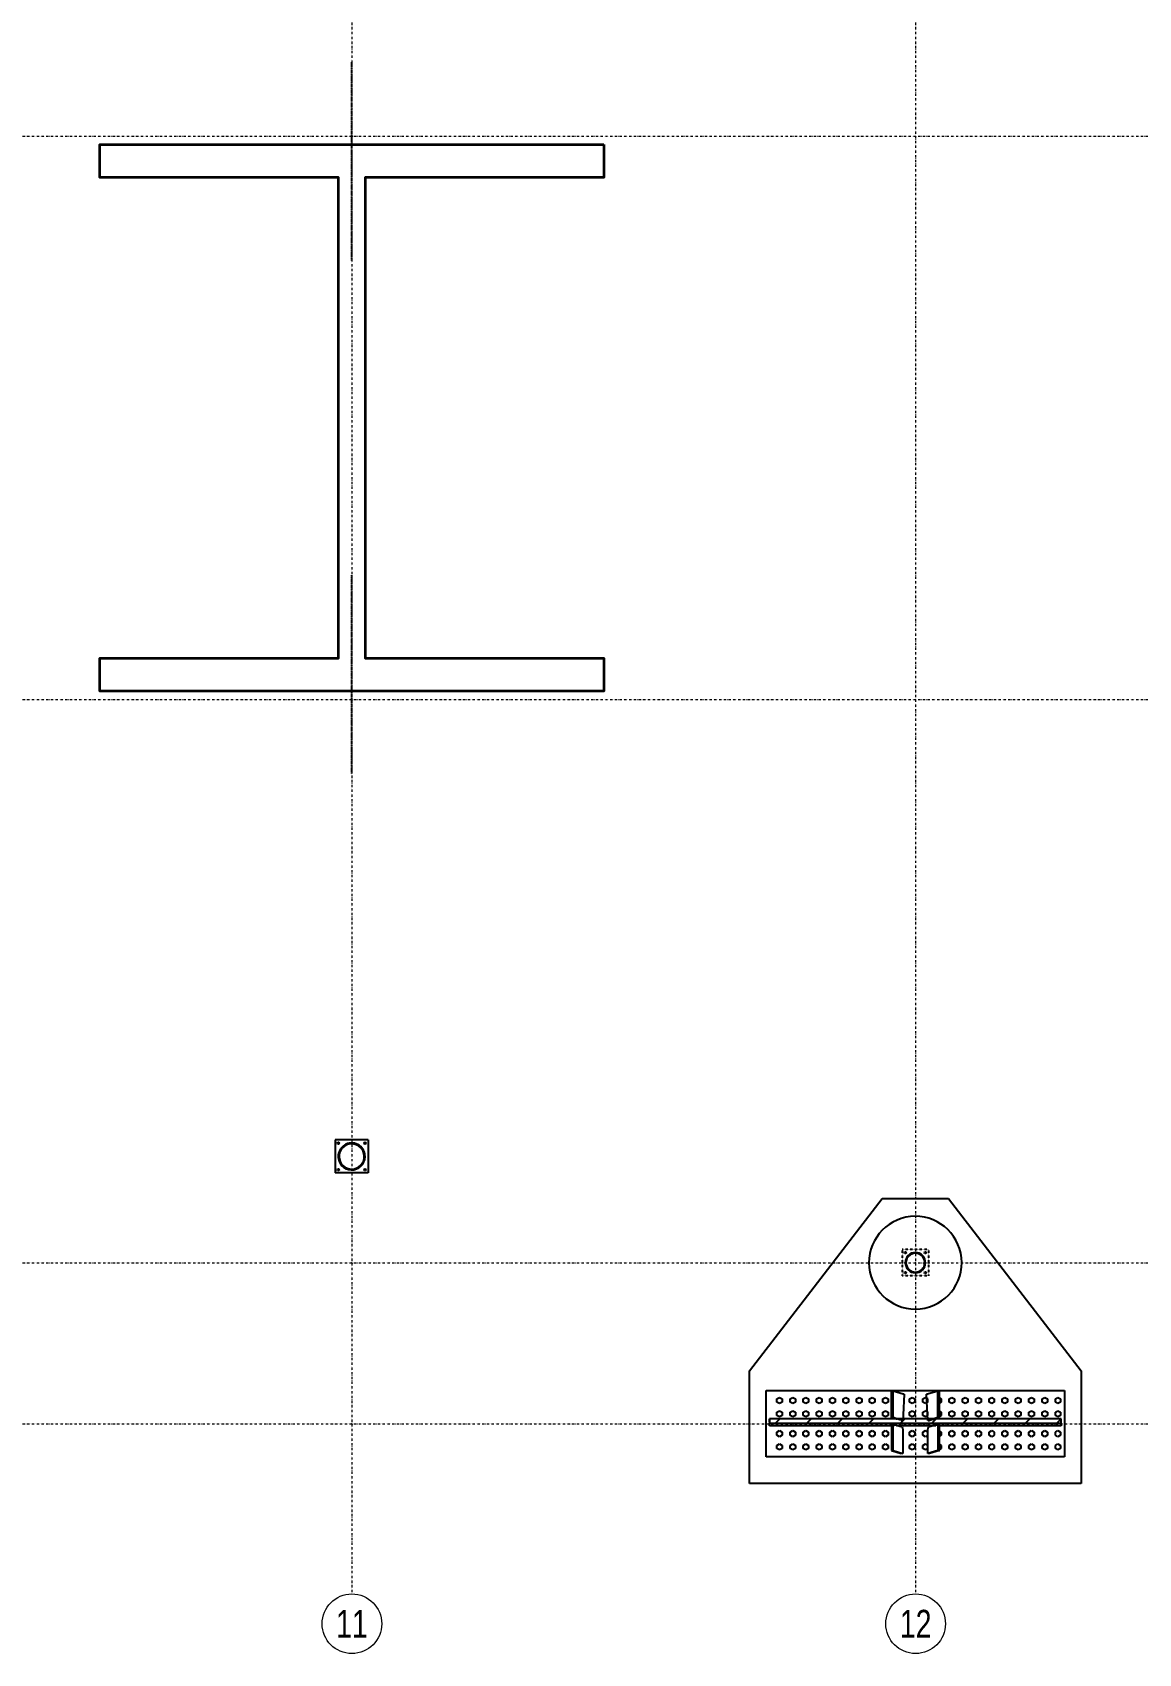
# Model space of a CAD drawing. Header units: millimetres. Extents: x 1541 to 289025, y -12015 to 47026.
# Drawn here: x 134283 to 135492, y -11969 to -10196 of the extents above; entities that cross this region are included whole.
import ezdxf
from ezdxf.enums import TextEntityAlignment as Align

# ---------------------------------------------------------------- set-up
doc = ezdxf.new("R2010")
doc.units = ezdxf.units.MM
doc.header["$LTSCALE"] = 0.1
for name, pattern in [('DASHDOTX2', [50.8, 25.4, -12.7, 0, -12.7]), ('DXK_LINE_DOT2', [3.9198, 1.9599, -1.9599]), ('DXK_LINE_DOT3', [5.9187, 2.979, -0.9799, 0.9799, -0.9799]), ('Grid Line', [3.33375, 1.905, -0.47625, 0.47625, -0.47625])]:
    doc.linetypes.add(name, pattern=pattern)
doc.layers.get('0').update_dxf_attribs({"color": 255})
for name, color, linetype, lineweight in [('E_EJES', 8, 'Continuous', 9), ('E_EJES-1', 8, 'Grid Line', 9), ('E_MUROS-1', 2, 'Continuous', 35)]:
    doc.layers.add(name, color=color, linetype=linetype, lineweight=lineweight)
doc.styles.add('Swis721 LtCn BT_1', font='swisscl.ttf', dxfattribs={"height": 0.42})

msp = doc.modelspace()

# ---------------------------------------------------------------- hatches: boundary and pattern name
at = {"linetype": 'Continuous'}
h = msp.add_hatch(color=96, dxfattribs=at)
h.paths.add_polyline_path([(134647.1, -11425.1), (134646.8, -11422.6), (134646.2, -11420.1), (134645.1, -11417.8), (134643.6, -11415.7), (134641.8, -11413.8), (134639.7, -11412.4), (134637.4, -11411.3), (134634.9, -11410.6), (134632.3, -11410.4), (134629.8, -11410.6), (134627.3, -11411.3), (134625, -11412.4), (134622.9, -11413.8), (134621.1, -11415.7), (134619.6, -11417.8), (134618.5, -11420.1), (134617.9, -11422.6), (134617.6, -11425.1), (134617.9, -11427.7), (134618.5, -11430.2), (134619.6, -11432.5), (134621.1, -11434.6), (134622.9, -11436.4), (134625, -11437.9), (134627.3, -11438.9), (134629.8, -11439.6), (134632.3, -11439.8), (134634.9, -11439.6), (134637.4, -11438.9), (134639.7, -11437.9), (134641.8, -11436.4), (134643.6, -11434.6), (134645.1, -11432.5), (134646.2, -11430.2), (134646.8, -11427.7)])
h.paths.add_polyline_path([(134645.4, -11429.9), (134644.3, -11432), (134643, -11434), (134641.2, -11435.7), (134639.3, -11437.1), (134637.1, -11438.1), (134634.8, -11438.8), (134632.3, -11439), (134629.9, -11438.8), (134627.6, -11438.1), (134625.4, -11437.1), (134623.4, -11435.7), (134621.7, -11434), (134620.4, -11432), (134619.3, -11429.9), (134618.7, -11427.5), (134618.5, -11425.1), (134618.7, -11422.7), (134619.3, -11420.4), (134620.4, -11418.2), (134621.7, -11416.2), (134623.4, -11414.5), (134625.4, -11413.1), (134627.6, -11412.1), (134629.9, -11411.5), (134632.3, -11411.3), (134634.8, -11411.5), (134637.1, -11412.1), (134639.3, -11413.1), (134641.2, -11414.5), (134643, -11416.2), (134644.3, -11418.2), (134645.4, -11420.4), (134646, -11422.7), (134646.2, -11425.1), (134646, -11427.5)])
h = msp.add_hatch(dxfattribs=at)
h.set_pattern_fill('', scale=7.611392, style=0, pattern_type=0)
h.set_pattern_definition([(45, (135259.352, -11539.187), (-17.088, 17.088), [])])
h.paths.add_polyline_path([(135259.6, -11541.3), (135259.4, -11539.2), (135258.7, -11537.1), (135257.7, -11535.2), (135256.3, -11533.5), (135254.7, -11532.2), (135252.7, -11531.1), (135250.7, -11530.5), (135248.5, -11530.3), (135246.4, -11530.5), (135244.3, -11531.1), (135242.4, -11532.2), (135240.7, -11533.5), (135239.3, -11535.2), (135238.3, -11537.1), (135237.7, -11539.2), (135237.5, -11541.3), (135237.7, -11543.5), (135238.3, -11545.6), (135239.3, -11547.5), (135240.7, -11549.2), (135242.4, -11550.5), (135244.3, -11551.6), (135246.4, -11552.2), (135248.5, -11552.4), (135250.7, -11552.2), (135252.7, -11551.6), (135254.7, -11550.5), (135256.3, -11549.2), (135257.7, -11547.5), (135258.7, -11545.6), (135259.4, -11543.5)])
h.paths.add_polyline_path([(135258.1, -11545.3), (135257.1, -11547.1), (135255.8, -11548.6), (135254.2, -11549.9), (135252.5, -11550.9), (135250.5, -11551.5), (135248.5, -11551.7), (135246.5, -11551.5), (135244.6, -11550.9), (135242.8, -11549.9), (135241.2, -11548.6), (135239.9, -11547.1), (135239, -11545.3), (135238.4, -11543.4), (135238.2, -11541.3), (135238.4, -11539.3), (135239, -11537.4), (135239.9, -11535.6), (135241.2, -11534), (135242.8, -11532.8), (135244.6, -11531.8), (135246.5, -11531.2), (135248.5, -11531), (135250.5, -11531.2), (135252.5, -11531.8), (135254.2, -11532.8), (135255.8, -11534), (135257.1, -11535.6), (135258.1, -11537.4), (135258.6, -11539.3), (135258.8, -11541.3), (135258.6, -11543.4)])
h = msp.add_hatch(dxfattribs=at)
h.set_pattern_fill('', scale=7.611392, style=0, pattern_type=0)
h.set_pattern_definition([(45, (135407.817, -11712.02), (-17.088, 17.088), [])])
h.paths.add_polyline_path([(135408, -11715.9), (135407.8, -11712), (135089.2, -11712), (135089, -11715.9), (135089, -11716.7), (135408, -11716.7)])

# ---------------------------------------------------------------- linework, layer by layer
at = {"color": 7, "linetype": 'DXK_LINE_DOT3'}
for p, q in [((134632.4, -10444.9), (134632.4, -10227.5)), ((134632.4, -11006.7), (134632.4, -10789.3))]:
    msp.add_line(p, q, dxfattribs=at)
at = {"color": 2, "linetype": 'Continuous'}
for p, q in [((134650.5, -11407), (134614.2, -11407)), ((134614.2, -11407), (134614.2, -11443.2)), ((134650.5, -11407), (134650.5, -11443.2)), ((134650.5, -11443.2), (134614.2, -11443.2)), ((135067.3, -11659.5), (135212.3, -11471.2)), ((135212.3, -11471.2), (135284.8, -11471.2)), ((135284.8, -11471.2), (135429.7, -11659.5)), ((135067.3, -11782.7), (135067.3, -11659.5)), ((135429.7, -11659.5), (135429.7, -11782.7)), ((135085.4, -11753.7), (135085.4, -11681.2)), ((135085.4, -11681.2), (135411.6, -11681.2)), ((135222.3, -11710.8), (135222.3, -11681.6)), ((135222.3, -11681.6), (135224.2, -11681.7)), ((135235.2, -11685), (135224.2, -11681.7)), ((135224.2, -11710.8), (135224.2, -11681.7)), ((135236.2, -11685.3), (135235.2, -11685)), ((135236.2, -11685.3), (135235.2, -11707.8)), ((135261.9, -11685), (135260.8, -11685.3)), ((135261.9, -11707.8), (135260.8, -11685.3)), ((135272.9, -11681.7), (135261.9, -11685)), ((135272.9, -11681.7), (135274.8, -11681.6)), ((135272.9, -11710.8), (135272.9, -11681.7)), ((135274.8, -11710.8), (135274.8, -11681.6)), ((135411.6, -11681.2), (135411.6, -11753.7)), ((135089, -11715.9), (135089, -11712)), ((135089, -11712), (135089.2, -11712)), ((135089.2, -11712), (135089, -11715.9)), ((135089, -11715.9), (135089, -11716.7)), ((135089, -11719.8), (135089, -11716.7)), ((135089, -11716.7), (135408, -11716.7)), ((135222.3, -11719.8), (135089, -11719.8)), ((135407.8, -11712), (135089.2, -11712)), ((135226.5, -11712), (135222.3, -11710.8)), ((135222.3, -11710.8), (135224.2, -11710.8)), ((135224.2, -11717.9), (135222.3, -11717.8)), ((135222.3, -11717.8), (135222.3, -11746.8)), ((135228.2, -11712), (135224.2, -11710.8)), ((135224.2, -11717.9), (135234.1, -11720.8)), ((135224.2, -11746.9), (135224.2, -11717.9)), ((135266.2, -11719.8), (135230.8, -11719.8)), ((135234.1, -11720.8), (135234.9, -11723.9)), ((135235, -11712), (135234.9, -11714)), ((135235.2, -11707.8), (135235, -11712)), ((135262.1, -11712), (135261.9, -11707.8)), ((135262.1, -11714), (135262.1, -11712)), ((135262.1, -11723.9), (135262.9, -11720.8)), ((135262.9, -11720.8), (135272.9, -11717.9)), ((135272.9, -11710.8), (135268.8, -11712)), ((135274.8, -11710.8), (135270.5, -11712)), ((135272.9, -11710.8), (135274.8, -11710.8)), ((135274.8, -11717.8), (135272.9, -11717.9)), ((135272.9, -11717.9), (135272.9, -11746.9)), ((135274.8, -11746.8), (135274.8, -11717.8)), ((135408, -11719.8), (135274.8, -11719.8)), ((135408, -11712), (135407.8, -11712)), ((135408, -11715.9), (135407.8, -11712)), ((135408, -11715.9), (135408, -11712)), ((135408, -11716.7), (135408, -11715.9)), ((135408, -11716.7), (135408, -11719.8)), ((135234.9, -11723.9), (135234.9, -11750)), ((135262.1, -11750), (135262.1, -11723.9)), ((135411.6, -11753.7), (135085.4, -11753.7)), ((135222.3, -11746.8), (135233.1, -11750)), ((135222.3, -11746.8), (135224.2, -11746.9)), ((135224.2, -11746.9), (135234.9, -11750)), ((135234.9, -11750), (135233.1, -11750)), ((135272.9, -11746.9), (135262.1, -11750)), ((135263.9, -11750), (135262.1, -11750)), ((135274.8, -11746.8), (135263.9, -11750)), ((135272.9, -11746.9), (135274.8, -11746.8)), ((135429.7, -11782.7), (135067.3, -11782.7))]:
    msp.add_line(p, q, dxfattribs=at)
at = {"color": 7, "linetype": 'Continuous'}
for p, q in [((134616.7, -11410.6), (134617.3, -11409.6)), ((134617.3, -11411.6), (134616.7, -11410.6)), ((134617.3, -11409.6), (134618.4, -11409.6)), ((134618.4, -11411.6), (134617.3, -11411.6)), ((134618.4, -11409.6), (134619, -11410.6)), ((134619, -11410.6), (134618.4, -11411.6)), ((134645.7, -11410.6), (134646.3, -11409.6)), ((134646.3, -11411.6), (134645.7, -11410.6)), ((134646.3, -11409.6), (134647.4, -11409.6)), ((134647.4, -11411.6), (134646.3, -11411.6)), ((134647.4, -11409.6), (134648, -11410.6)), ((134648, -11410.6), (134647.4, -11411.6)), ((134616.7, -11439.6), (134617.3, -11438.6)), ((134617.3, -11440.6), (134616.7, -11439.6)), ((134617.3, -11438.6), (134618.4, -11438.6)), ((134618.4, -11440.6), (134617.3, -11440.6)), ((134618.4, -11438.6), (134619, -11439.6)), ((134619, -11439.6), (134618.4, -11440.6)), ((134645.7, -11439.6), (134646.3, -11438.6)), ((134646.3, -11440.6), (134645.7, -11439.6)), ((134646.3, -11438.6), (134647.4, -11438.6)), ((134647.4, -11440.6), (134646.3, -11440.6)), ((134647.4, -11438.6), (134648, -11439.6)), ((134648, -11439.6), (134647.4, -11440.6)), ((135236.5, -11530.5), (135237.1, -11529.5)), ((135237.1, -11531.4), (135236.5, -11530.5)), ((135237.1, -11529.5), (135238.2, -11529.5)), ((135238.2, -11531.4), (135237.1, -11531.4)), ((135238.2, -11529.5), (135238.8, -11530.5)), ((135238.8, -11530.5), (135238.2, -11531.4)), ((135258.3, -11530.5), (135258.8, -11529.5)), ((135258.8, -11531.4), (135258.3, -11530.5)), ((135258.8, -11529.5), (135259.9, -11529.5)), ((135259.9, -11531.4), (135258.8, -11531.4)), ((135259.9, -11529.5), (135260.5, -11530.5)), ((135260.5, -11530.5), (135259.9, -11531.4)), ((135236.5, -11552.2), (135237.1, -11551.2)), ((135237.1, -11553.2), (135236.5, -11552.2)), ((135237.1, -11551.2), (135238.2, -11551.2)), ((135238.2, -11553.2), (135237.1, -11553.2)), ((135238.2, -11551.2), (135238.8, -11552.2)), ((135238.8, -11552.2), (135238.2, -11553.2)), ((135258.3, -11552.2), (135258.8, -11551.2)), ((135258.8, -11553.2), (135258.3, -11552.2)), ((135258.8, -11551.2), (135259.9, -11551.2)), ((135259.9, -11553.2), (135258.8, -11553.2)), ((135259.9, -11551.2), (135260.5, -11552.2)), ((135260.5, -11552.2), (135259.9, -11553.2)), ((135097, -11690.4), (135099.9, -11688.8)), ((135097, -11693.8), (135097, -11690.4)), ((135099.9, -11695.5), (135097, -11693.8)), ((135097, -11704.9), (135099.9, -11703.3)), ((135099.9, -11688.8), (135102.8, -11690.4)), ((135102.8, -11693.8), (135099.9, -11695.5)), ((135099.9, -11703.3), (135102.8, -11704.9)), ((135102.8, -11690.4), (135102.8, -11693.8)), ((135111.5, -11690.4), (135114.4, -11688.8)), ((135111.5, -11693.8), (135111.5, -11690.4)), ((135114.4, -11695.5), (135111.5, -11693.8)), ((135111.5, -11704.9), (135114.4, -11703.3)), ((135114.4, -11688.8), (135117.3, -11690.4)), ((135117.3, -11693.8), (135114.4, -11695.5)), ((135114.4, -11703.3), (135117.3, -11704.9)), ((135117.3, -11690.4), (135117.3, -11693.8)), ((135126, -11690.4), (135128.9, -11688.8)), ((135126, -11693.8), (135126, -11690.4)), ((135128.9, -11695.5), (135126, -11693.8)), ((135126, -11704.9), (135128.9, -11703.3)), ((135128.9, -11688.8), (135131.8, -11690.4)), ((135131.8, -11693.8), (135128.9, -11695.5)), ((135128.9, -11703.3), (135131.8, -11704.9)), ((135131.8, -11690.4), (135131.8, -11693.8)), ((135140.5, -11690.4), (135143.4, -11688.8)), ((135140.5, -11693.8), (135140.5, -11690.4)), ((135143.4, -11695.5), (135140.5, -11693.8)), ((135140.5, -11704.9), (135143.4, -11703.3)), ((135143.4, -11688.8), (135146.3, -11690.4)), ((135146.3, -11693.8), (135143.4, -11695.5)), ((135143.4, -11703.3), (135146.3, -11704.9)), ((135146.3, -11690.4), (135146.3, -11693.8)), ((135155, -11690.4), (135157.9, -11688.8)), ((135155, -11693.8), (135155, -11690.4)), ((135157.9, -11695.5), (135155, -11693.8)), ((135155, -11704.9), (135157.9, -11703.3)), ((135157.9, -11688.8), (135160.8, -11690.4)), ((135160.8, -11693.8), (135157.9, -11695.5)), ((135157.9, -11703.3), (135160.8, -11704.9)), ((135160.8, -11690.4), (135160.8, -11693.8)), ((135169.5, -11690.4), (135172.4, -11688.8)), ((135169.5, -11693.8), (135169.5, -11690.4)), ((135172.4, -11695.5), (135169.5, -11693.8)), ((135169.5, -11704.9), (135172.4, -11703.3)), ((135172.4, -11688.8), (135175.3, -11690.4)), ((135175.3, -11693.8), (135172.4, -11695.5)), ((135172.4, -11703.3), (135175.3, -11704.9)), ((135175.3, -11690.4), (135175.3, -11693.8)), ((135184, -11690.4), (135186.9, -11688.8)), ((135184, -11693.8), (135184, -11690.4)), ((135186.9, -11695.5), (135184, -11693.8)), ((135184, -11704.9), (135186.9, -11703.3)), ((135186.9, -11688.8), (135189.8, -11690.4)), ((135189.8, -11693.8), (135186.9, -11695.5)), ((135186.9, -11703.3), (135189.8, -11704.9)), ((135189.8, -11690.4), (135189.8, -11693.8)), ((135198.5, -11690.4), (135201.4, -11688.8)), ((135198.5, -11693.8), (135198.5, -11690.4)), ((135201.4, -11695.5), (135198.5, -11693.8)), ((135198.5, -11704.9), (135201.4, -11703.3)), ((135201.4, -11688.8), (135204.3, -11690.4)), ((135204.3, -11693.8), (135201.4, -11695.5)), ((135201.4, -11703.3), (135204.3, -11704.9)), ((135204.3, -11690.4), (135204.3, -11693.8)), ((135213, -11690.4), (135215.9, -11688.8)), ((135213, -11693.8), (135213, -11690.4)), ((135215.9, -11695.5), (135213, -11693.8)), ((135213, -11704.9), (135215.9, -11703.3)), ((135215.9, -11688.8), (135218.8, -11690.4)), ((135218.8, -11693.8), (135215.9, -11695.5)), ((135215.9, -11703.3), (135218.8, -11704.9)), ((135218.8, -11690.4), (135218.8, -11693.8)), ((135242, -11690.4), (135244.9, -11688.8)), ((135242, -11693.8), (135242, -11690.4)), ((135244.9, -11695.5), (135242, -11693.8)), ((135242, -11704.9), (135244.9, -11703.3)), ((135244.9, -11688.8), (135247.8, -11690.4)), ((135247.8, -11693.8), (135244.9, -11695.5)), ((135244.9, -11703.3), (135247.8, -11704.9)), ((135247.8, -11690.4), (135247.8, -11693.8)), ((135256.5, -11690.4), (135259.4, -11688.8)), ((135256.5, -11693.8), (135256.5, -11690.4)), ((135259.4, -11695.5), (135256.5, -11693.8)), ((135256.5, -11704.9), (135259.4, -11703.3)), ((135262.3, -11690.4), (135259.4, -11688.8)), ((135262.3, -11693.8), (135259.4, -11695.5)), ((135262.3, -11704.9), (135259.4, -11703.3)), ((135262.3, -11693.8), (135262.3, -11690.4)), ((135274.8, -11689.3), (135276.8, -11690.4)), ((135276.8, -11693.8), (135274.8, -11695)), ((135274.8, -11703.8), (135276.8, -11704.9)), ((135276.8, -11690.4), (135276.8, -11693.8)), ((135285.5, -11690.4), (135288.4, -11688.8)), ((135285.5, -11693.8), (135285.5, -11690.4)), ((135288.4, -11695.5), (135285.5, -11693.8)), ((135285.5, -11704.9), (135288.4, -11703.3)), ((135288.4, -11688.8), (135291.3, -11690.4)), ((135291.3, -11693.8), (135288.4, -11695.5)), ((135288.4, -11703.3), (135291.3, -11704.9)), ((135291.3, -11690.4), (135291.3, -11693.8)), ((135300, -11690.4), (135302.9, -11688.8)), ((135300, -11693.8), (135300, -11690.4)), ((135302.9, -11695.5), (135300, -11693.8)), ((135300, -11704.9), (135302.9, -11703.3)), ((135302.9, -11688.8), (135305.8, -11690.4)), ((135305.8, -11693.8), (135302.9, -11695.5)), ((135302.9, -11703.3), (135305.8, -11704.9)), ((135305.8, -11690.4), (135305.8, -11693.8)), ((135314.5, -11690.4), (135317.4, -11688.8)), ((135314.5, -11693.8), (135314.5, -11690.4)), ((135317.4, -11695.5), (135314.5, -11693.8)), ((135314.5, -11704.9), (135317.4, -11703.3)), ((135317.4, -11688.8), (135320.3, -11690.4)), ((135320.3, -11693.8), (135317.4, -11695.5)), ((135317.4, -11703.3), (135320.3, -11704.9)), ((135320.3, -11690.4), (135320.3, -11693.8)), ((135329, -11690.4), (135331.9, -11688.8)), ((135329, -11693.8), (135329, -11690.4)), ((135331.9, -11695.5), (135329, -11693.8)), ((135329, -11704.9), (135331.9, -11703.3)), ((135331.9, -11688.8), (135334.8, -11690.4)), ((135334.8, -11693.8), (135331.9, -11695.5)), ((135331.9, -11703.3), (135334.8, -11704.9)), ((135334.8, -11690.4), (135334.8, -11693.8)), ((135343.5, -11690.4), (135346.4, -11688.8)), ((135343.5, -11693.8), (135343.5, -11690.4)), ((135346.4, -11695.5), (135343.5, -11693.8)), ((135343.5, -11704.9), (135346.4, -11703.3)), ((135346.4, -11688.8), (135349.3, -11690.4)), ((135349.3, -11693.8), (135346.4, -11695.5)), ((135346.4, -11703.3), (135349.3, -11704.9)), ((135349.3, -11690.4), (135349.3, -11693.8)), ((135358, -11690.4), (135360.9, -11688.8)), ((135358, -11693.8), (135358, -11690.4)), ((135360.9, -11695.5), (135358, -11693.8)), ((135358, -11704.9), (135360.9, -11703.3)), ((135360.9, -11688.8), (135363.8, -11690.4)), ((135363.8, -11693.8), (135360.9, -11695.5)), ((135360.9, -11703.3), (135363.8, -11704.9)), ((135363.8, -11690.4), (135363.8, -11693.8)), ((135372.5, -11690.4), (135375.4, -11688.8)), ((135372.5, -11693.8), (135372.5, -11690.4)), ((135375.4, -11695.5), (135372.5, -11693.8)), ((135372.5, -11704.9), (135375.4, -11703.3)), ((135375.4, -11688.8), (135378.3, -11690.4)), ((135378.3, -11693.8), (135375.4, -11695.5)), ((135375.4, -11703.3), (135378.3, -11704.9)), ((135378.3, -11690.4), (135378.3, -11693.8)), ((135387, -11690.4), (135389.9, -11688.8)), ((135387, -11693.8), (135387, -11690.4)), ((135389.9, -11695.5), (135387, -11693.8)), ((135387, -11704.9), (135389.9, -11703.3)), ((135389.9, -11688.8), (135392.8, -11690.4)), ((135392.8, -11693.8), (135389.9, -11695.5)), ((135389.9, -11703.3), (135392.8, -11704.9)), ((135392.8, -11690.4), (135392.8, -11693.8)), ((135401.5, -11690.4), (135404.4, -11688.8)), ((135401.5, -11693.8), (135401.5, -11690.4)), ((135404.4, -11695.5), (135401.5, -11693.8)), ((135401.5, -11704.9), (135404.4, -11703.3)), ((135404.4, -11688.8), (135407.3, -11690.4)), ((135407.3, -11693.8), (135404.4, -11695.5)), ((135404.4, -11703.3), (135407.3, -11704.9)), ((135407.3, -11690.4), (135407.3, -11693.8)), ((135097, -11708.3), (135097, -11704.9)), ((135099.9, -11710), (135097, -11708.3)), ((135102.8, -11708.3), (135099.9, -11710)), ((135102.8, -11704.9), (135102.8, -11708.3)), ((135111.5, -11708.3), (135111.5, -11704.9)), ((135114.4, -11710), (135111.5, -11708.3)), ((135117.3, -11708.3), (135114.4, -11710)), ((135117.3, -11704.9), (135117.3, -11708.3)), ((135126, -11708.3), (135126, -11704.9)), ((135128.9, -11710), (135126, -11708.3)), ((135131.8, -11708.3), (135128.9, -11710)), ((135131.8, -11704.9), (135131.8, -11708.3)), ((135140.5, -11708.3), (135140.5, -11704.9)), ((135143.4, -11710), (135140.5, -11708.3)), ((135146.3, -11708.3), (135143.4, -11710)), ((135146.3, -11704.9), (135146.3, -11708.3)), ((135155, -11708.3), (135155, -11704.9)), ((135157.9, -11710), (135155, -11708.3)), ((135160.8, -11708.3), (135157.9, -11710)), ((135160.8, -11704.9), (135160.8, -11708.3)), ((135169.5, -11708.3), (135169.5, -11704.9)), ((135172.4, -11710), (135169.5, -11708.3)), ((135175.3, -11708.3), (135172.4, -11710)), ((135175.3, -11704.9), (135175.3, -11708.3)), ((135184, -11708.3), (135184, -11704.9)), ((135186.9, -11710), (135184, -11708.3)), ((135189.8, -11708.3), (135186.9, -11710)), ((135189.8, -11704.9), (135189.8, -11708.3)), ((135198.5, -11708.3), (135198.5, -11704.9)), ((135201.4, -11710), (135198.5, -11708.3)), ((135204.3, -11708.3), (135201.4, -11710)), ((135204.3, -11704.9), (135204.3, -11708.3)), ((135213, -11708.3), (135213, -11704.9)), ((135215.9, -11710), (135213, -11708.3)), ((135218.8, -11708.3), (135215.9, -11710)), ((135218.8, -11704.9), (135218.8, -11708.3)), ((135242, -11708.3), (135242, -11704.9)), ((135244.9, -11710), (135242, -11708.3)), ((135247.8, -11708.3), (135244.9, -11710)), ((135247.8, -11704.9), (135247.8, -11708.3)), ((135256.5, -11708.3), (135256.5, -11704.9)), ((135259.4, -11710), (135256.5, -11708.3)), ((135262.3, -11708.3), (135259.4, -11710)), ((135262.3, -11708.3), (135262.3, -11704.9)), ((135276.8, -11708.3), (135274.8, -11709.5)), ((135276.8, -11704.9), (135276.8, -11708.3)), ((135285.5, -11708.3), (135285.5, -11704.9)), ((135288.4, -11710), (135285.5, -11708.3)), ((135291.3, -11708.3), (135288.4, -11710)), ((135291.3, -11704.9), (135291.3, -11708.3)), ((135300, -11708.3), (135300, -11704.9)), ((135302.9, -11710), (135300, -11708.3)), ((135305.8, -11708.3), (135302.9, -11710)), ((135305.8, -11704.9), (135305.8, -11708.3)), ((135314.5, -11708.3), (135314.5, -11704.9)), ((135317.4, -11710), (135314.5, -11708.3)), ((135320.3, -11708.3), (135317.4, -11710)), ((135320.3, -11704.9), (135320.3, -11708.3)), ((135329, -11708.3), (135329, -11704.9)), ((135331.9, -11710), (135329, -11708.3)), ((135334.8, -11708.3), (135331.9, -11710)), ((135334.8, -11704.9), (135334.8, -11708.3)), ((135343.5, -11708.3), (135343.5, -11704.9)), ((135346.4, -11710), (135343.5, -11708.3)), ((135349.3, -11708.3), (135346.4, -11710)), ((135349.3, -11704.9), (135349.3, -11708.3)), ((135358, -11708.3), (135358, -11704.9)), ((135360.9, -11710), (135358, -11708.3)), ((135363.8, -11708.3), (135360.9, -11710)), ((135363.8, -11704.9), (135363.8, -11708.3)), ((135372.5, -11708.3), (135372.5, -11704.9)), ((135375.4, -11710), (135372.5, -11708.3)), ((135378.3, -11708.3), (135375.4, -11710)), ((135378.3, -11704.9), (135378.3, -11708.3)), ((135387, -11708.3), (135387, -11704.9)), ((135389.9, -11710), (135387, -11708.3)), ((135392.8, -11708.3), (135389.9, -11710)), ((135392.8, -11704.9), (135392.8, -11708.3)), ((135401.5, -11708.3), (135401.5, -11704.9)), ((135404.4, -11710), (135401.5, -11708.3)), ((135407.3, -11708.3), (135404.4, -11710)), ((135407.3, -11704.9), (135407.3, -11708.3)), ((135097, -11726.7), (135099.9, -11725)), ((135097, -11730), (135097, -11726.7)), ((135099.9, -11731.7), (135097, -11730)), ((135097, -11741.2), (135099.9, -11739.5)), ((135099.9, -11725), (135102.8, -11726.7)), ((135102.8, -11730), (135099.9, -11731.7)), ((135099.9, -11739.5), (135102.8, -11741.2)), ((135102.8, -11726.7), (135102.8, -11730)), ((135111.5, -11726.7), (135114.4, -11725)), ((135111.5, -11730), (135111.5, -11726.7)), ((135114.4, -11731.7), (135111.5, -11730)), ((135111.5, -11741.2), (135114.4, -11739.5)), ((135114.4, -11725), (135117.3, -11726.7)), ((135117.3, -11730), (135114.4, -11731.7)), ((135114.4, -11739.5), (135117.3, -11741.2)), ((135117.3, -11726.7), (135117.3, -11730)), ((135126, -11726.7), (135128.9, -11725)), ((135126, -11730), (135126, -11726.7)), ((135128.9, -11731.7), (135126, -11730)), ((135126, -11741.2), (135128.9, -11739.5)), ((135128.9, -11725), (135131.8, -11726.7)), ((135131.8, -11730), (135128.9, -11731.7)), ((135128.9, -11739.5), (135131.8, -11741.2)), ((135131.8, -11726.7), (135131.8, -11730)), ((135140.5, -11726.7), (135143.4, -11725)), ((135140.5, -11730), (135140.5, -11726.7)), ((135143.4, -11731.7), (135140.5, -11730)), ((135140.5, -11741.2), (135143.4, -11739.5)), ((135143.4, -11725), (135146.3, -11726.7)), ((135146.3, -11730), (135143.4, -11731.7)), ((135143.4, -11739.5), (135146.3, -11741.2)), ((135146.3, -11726.7), (135146.3, -11730)), ((135155, -11726.7), (135157.9, -11725)), ((135155, -11730), (135155, -11726.7)), ((135157.9, -11731.7), (135155, -11730)), ((135155, -11741.2), (135157.9, -11739.5)), ((135157.9, -11725), (135160.8, -11726.7)), ((135160.8, -11730), (135157.9, -11731.7)), ((135157.9, -11739.5), (135160.8, -11741.2)), ((135160.8, -11726.7), (135160.8, -11730)), ((135169.5, -11726.7), (135172.4, -11725)), ((135169.5, -11730), (135169.5, -11726.7)), ((135172.4, -11731.7), (135169.5, -11730)), ((135169.5, -11741.2), (135172.4, -11739.5)), ((135172.4, -11725), (135175.3, -11726.7)), ((135175.3, -11730), (135172.4, -11731.7)), ((135172.4, -11739.5), (135175.3, -11741.2)), ((135175.3, -11726.7), (135175.3, -11730)), ((135184, -11726.7), (135186.9, -11725)), ((135184, -11730), (135184, -11726.7)), ((135186.9, -11731.7), (135184, -11730)), ((135184, -11741.2), (135186.9, -11739.5)), ((135186.9, -11725), (135189.8, -11726.7)), ((135189.8, -11730), (135186.9, -11731.7)), ((135186.9, -11739.5), (135189.8, -11741.2)), ((135189.8, -11726.7), (135189.8, -11730)), ((135198.5, -11726.7), (135201.4, -11725)), ((135198.5, -11730), (135198.5, -11726.7)), ((135201.4, -11731.7), (135198.5, -11730)), ((135198.5, -11741.2), (135201.4, -11739.5)), ((135201.4, -11725), (135204.3, -11726.7)), ((135204.3, -11730), (135201.4, -11731.7)), ((135201.4, -11739.5), (135204.3, -11741.2)), ((135204.3, -11726.7), (135204.3, -11730)), ((135213, -11726.7), (135215.9, -11725)), ((135213, -11730), (135213, -11726.7)), ((135215.9, -11731.7), (135213, -11730)), ((135213, -11741.2), (135215.9, -11739.5)), ((135215.9, -11725), (135218.8, -11726.7)), ((135218.8, -11730), (135215.9, -11731.7)), ((135215.9, -11739.5), (135218.8, -11741.2)), ((135218.8, -11726.7), (135218.8, -11730)), ((135242, -11726.7), (135244.9, -11725)), ((135242, -11730), (135242, -11726.7)), ((135244.9, -11731.7), (135242, -11730)), ((135242, -11741.2), (135244.9, -11739.5)), ((135244.9, -11725), (135247.8, -11726.7)), ((135247.8, -11730), (135244.9, -11731.7)), ((135244.9, -11739.5), (135247.8, -11741.2)), ((135247.8, -11726.7), (135247.8, -11730)), ((135256.5, -11726.7), (135259.4, -11725)), ((135256.5, -11730), (135256.5, -11726.7)), ((135259.4, -11731.7), (135256.5, -11730)), ((135256.5, -11741.2), (135259.4, -11739.5)), ((135262.3, -11726.7), (135259.4, -11725)), ((135262.3, -11730), (135259.4, -11731.7)), ((135262.3, -11741.2), (135259.4, -11739.5)), ((135262.3, -11730), (135262.3, -11726.7)), ((135274.8, -11725.5), (135276.8, -11726.7)), ((135276.8, -11730), (135274.8, -11731.2)), ((135276.8, -11726.7), (135276.8, -11730)), ((135285.5, -11726.7), (135288.4, -11725)), ((135285.5, -11730), (135285.5, -11726.7)), ((135288.4, -11731.7), (135285.5, -11730)), ((135285.5, -11741.2), (135288.4, -11739.5)), ((135288.4, -11725), (135291.3, -11726.7)), ((135291.3, -11730), (135288.4, -11731.7)), ((135288.4, -11739.5), (135291.3, -11741.2)), ((135291.3, -11726.7), (135291.3, -11730)), ((135300, -11726.7), (135302.9, -11725)), ((135300, -11730), (135300, -11726.7)), ((135302.9, -11731.7), (135300, -11730)), ((135300, -11741.2), (135302.9, -11739.5)), ((135302.9, -11725), (135305.8, -11726.7)), ((135305.8, -11730), (135302.9, -11731.7)), ((135302.9, -11739.5), (135305.8, -11741.2)), ((135305.8, -11726.7), (135305.8, -11730)), ((135314.5, -11726.7), (135317.4, -11725)), ((135314.5, -11730), (135314.5, -11726.7)), ((135317.4, -11731.7), (135314.5, -11730)), ((135314.5, -11741.2), (135317.4, -11739.5)), ((135317.4, -11725), (135320.3, -11726.7)), ((135320.3, -11730), (135317.4, -11731.7)), ((135317.4, -11739.5), (135320.3, -11741.2)), ((135320.3, -11726.7), (135320.3, -11730)), ((135329, -11726.7), (135331.9, -11725)), ((135329, -11730), (135329, -11726.7)), ((135331.9, -11731.7), (135329, -11730)), ((135329, -11741.2), (135331.9, -11739.5)), ((135331.9, -11725), (135334.8, -11726.7)), ((135334.8, -11730), (135331.9, -11731.7)), ((135331.9, -11739.5), (135334.8, -11741.2)), ((135334.8, -11726.7), (135334.8, -11730)), ((135343.5, -11726.7), (135346.4, -11725)), ((135343.5, -11730), (135343.5, -11726.7)), ((135346.4, -11731.7), (135343.5, -11730)), ((135343.5, -11741.2), (135346.4, -11739.5)), ((135346.4, -11725), (135349.3, -11726.7)), ((135349.3, -11730), (135346.4, -11731.7)), ((135346.4, -11739.5), (135349.3, -11741.2)), ((135349.3, -11726.7), (135349.3, -11730)), ((135358, -11726.7), (135360.9, -11725)), ((135358, -11730), (135358, -11726.7)), ((135360.9, -11731.7), (135358, -11730)), ((135358, -11741.2), (135360.9, -11739.5)), ((135360.9, -11725), (135363.8, -11726.7)), ((135363.8, -11730), (135360.9, -11731.7)), ((135360.9, -11739.5), (135363.8, -11741.2)), ((135363.8, -11726.7), (135363.8, -11730)), ((135372.5, -11726.7), (135375.4, -11725)), ((135372.5, -11730), (135372.5, -11726.7)), ((135375.4, -11731.7), (135372.5, -11730)), ((135372.5, -11741.2), (135375.4, -11739.5)), ((135375.4, -11725), (135378.3, -11726.7)), ((135378.3, -11730), (135375.4, -11731.7)), ((135375.4, -11739.5), (135378.3, -11741.2)), ((135378.3, -11726.7), (135378.3, -11730)), ((135387, -11726.7), (135389.9, -11725)), ((135387, -11730), (135387, -11726.7)), ((135389.9, -11731.7), (135387, -11730)), ((135387, -11741.2), (135389.9, -11739.5)), ((135389.9, -11725), (135392.8, -11726.7)), ((135392.8, -11730), (135389.9, -11731.7)), ((135389.9, -11739.5), (135392.8, -11741.2)), ((135392.8, -11726.7), (135392.8, -11730)), ((135401.5, -11726.7), (135404.4, -11725)), ((135401.5, -11730), (135401.5, -11726.7)), ((135404.4, -11731.7), (135401.5, -11730)), ((135401.5, -11741.2), (135404.4, -11739.5)), ((135404.4, -11725), (135407.3, -11726.7)), ((135407.3, -11730), (135404.4, -11731.7)), ((135404.4, -11739.5), (135407.3, -11741.2)), ((135407.3, -11726.7), (135407.3, -11730)), ((135097, -11744.5), (135097, -11741.2)), ((135099.9, -11746.2), (135097, -11744.5)), ((135102.8, -11744.5), (135099.9, -11746.2)), ((135102.8, -11741.2), (135102.8, -11744.5)), ((135111.5, -11744.5), (135111.5, -11741.2)), ((135114.4, -11746.2), (135111.5, -11744.5)), ((135117.3, -11744.5), (135114.4, -11746.2)), ((135117.3, -11741.2), (135117.3, -11744.5)), ((135126, -11744.5), (135126, -11741.2)), ((135128.9, -11746.2), (135126, -11744.5)), ((135131.8, -11744.5), (135128.9, -11746.2)), ((135131.8, -11741.2), (135131.8, -11744.5)), ((135140.5, -11744.5), (135140.5, -11741.2)), ((135143.4, -11746.2), (135140.5, -11744.5)), ((135146.3, -11744.5), (135143.4, -11746.2)), ((135146.3, -11741.2), (135146.3, -11744.5)), ((135155, -11744.5), (135155, -11741.2)), ((135157.9, -11746.2), (135155, -11744.5)), ((135160.8, -11744.5), (135157.9, -11746.2)), ((135160.8, -11741.2), (135160.8, -11744.5)), ((135169.5, -11744.5), (135169.5, -11741.2)), ((135172.4, -11746.2), (135169.5, -11744.5)), ((135175.3, -11744.5), (135172.4, -11746.2)), ((135175.3, -11741.2), (135175.3, -11744.5)), ((135184, -11744.5), (135184, -11741.2)), ((135186.9, -11746.2), (135184, -11744.5)), ((135189.8, -11744.5), (135186.9, -11746.2)), ((135189.8, -11741.2), (135189.8, -11744.5)), ((135198.5, -11744.5), (135198.5, -11741.2)), ((135201.4, -11746.2), (135198.5, -11744.5)), ((135204.3, -11744.5), (135201.4, -11746.2)), ((135204.3, -11741.2), (135204.3, -11744.5)), ((135213, -11744.5), (135213, -11741.2)), ((135215.9, -11746.2), (135213, -11744.5)), ((135218.8, -11744.5), (135215.9, -11746.2)), ((135218.8, -11741.2), (135218.8, -11744.5)), ((135242, -11744.5), (135242, -11741.2)), ((135244.9, -11746.2), (135242, -11744.5)), ((135247.8, -11744.5), (135244.9, -11746.2)), ((135247.8, -11741.2), (135247.8, -11744.5)), ((135256.5, -11744.5), (135256.5, -11741.2)), ((135259.4, -11746.2), (135256.5, -11744.5)), ((135262.3, -11744.5), (135259.4, -11746.2)), ((135262.3, -11744.5), (135262.3, -11741.2)), ((135274.8, -11740), (135276.8, -11741.2)), ((135276.8, -11744.5), (135274.8, -11745.7)), ((135276.8, -11741.2), (135276.8, -11744.5)), ((135285.5, -11744.5), (135285.5, -11741.2)), ((135288.4, -11746.2), (135285.5, -11744.5)), ((135291.3, -11744.5), (135288.4, -11746.2)), ((135291.3, -11741.2), (135291.3, -11744.5)), ((135300, -11744.5), (135300, -11741.2)), ((135302.9, -11746.2), (135300, -11744.5)), ((135305.8, -11744.5), (135302.9, -11746.2)), ((135305.8, -11741.2), (135305.8, -11744.5)), ((135314.5, -11744.5), (135314.5, -11741.2)), ((135317.4, -11746.2), (135314.5, -11744.5)), ((135320.3, -11744.5), (135317.4, -11746.2)), ((135320.3, -11741.2), (135320.3, -11744.5)), ((135329, -11744.5), (135329, -11741.2)), ((135331.9, -11746.2), (135329, -11744.5)), ((135334.8, -11744.5), (135331.9, -11746.2)), ((135334.8, -11741.2), (135334.8, -11744.5)), ((135343.5, -11744.5), (135343.5, -11741.2)), ((135346.4, -11746.2), (135343.5, -11744.5)), ((135349.3, -11744.5), (135346.4, -11746.2)), ((135349.3, -11741.2), (135349.3, -11744.5)), ((135358, -11744.5), (135358, -11741.2)), ((135360.9, -11746.2), (135358, -11744.5)), ((135363.8, -11744.5), (135360.9, -11746.2)), ((135363.8, -11741.2), (135363.8, -11744.5)), ((135372.5, -11744.5), (135372.5, -11741.2)), ((135375.4, -11746.2), (135372.5, -11744.5)), ((135378.3, -11744.5), (135375.4, -11746.2)), ((135378.3, -11741.2), (135378.3, -11744.5)), ((135387, -11744.5), (135387, -11741.2)), ((135389.9, -11746.2), (135387, -11744.5)), ((135392.8, -11744.5), (135389.9, -11746.2)), ((135392.8, -11741.2), (135392.8, -11744.5)), ((135401.5, -11744.5), (135401.5, -11741.2)), ((135404.4, -11746.2), (135401.5, -11744.5)), ((135407.3, -11744.5), (135404.4, -11746.2)), ((135407.3, -11741.2), (135407.3, -11744.5))]:
    msp.add_line(p, q, dxfattribs=at)
at = {"color": 7, "linetype": 'DXK_LINE_DOT2'}
for p, q in [((135263, -11526.8), (135234, -11526.8)), ((135234, -11526.8), (135234, -11555.8)), ((135263, -11526.8), (135263, -11555.8)), ((135263, -11555.8), (135234, -11555.8)), ((135230.8, -11719.8), (135222.3, -11719.8)), ((135233.1, -11714), (135226.5, -11712)), ((135234.9, -11714), (135228.2, -11712)), ((135234.9, -11714), (135233.1, -11714)), ((135268.8, -11712), (135262.1, -11714)), ((135262.1, -11714), (135263.9, -11714)), ((135270.5, -11712), (135263.9, -11714)), ((135274.8, -11719.8), (135266.2, -11719.8))]:
    msp.add_line(p, q, dxfattribs=at)
at = {"color": 2, "linetype": 'Continuous'}
for centre, radius, start, end in [((134632.3, -11425.1), 14.7, 10, 190), ((134632.3, -11425.1), 13.8, 350, 170), ((134632.3, -11425.1), 14.7, 190, 10), ((134632.3, -11425.1), 13.8, 170, 350), ((135248.5, -11541.3), 50.7, 6, 186), ((135248.5, -11541.3), 50.7, 186, 6), ((135248.5, -11541.3), 11.1, 11.25, 191.25), ((135248.5, -11541.3), 11.1, 191.25, 11.25), ((135248.5, -11541.3), 10.3, 168.75, 348.75), ((135248.5, -11541.3), 10.3, 348.75, 168.75)]:
    msp.add_arc(centre, radius, start, end, dxfattribs=at)
at = {"layer": 'E_EJES'}
for centre in [(134632.6, -11936.3), (135248.8, -11936.3)]:
    msp.add_circle(centre, 32.6, dxfattribs=at)
at = {"layer": 'E_EJES-1', "linetype": 'DASHDOTX2'}
for p, q in [((134632.6, -9278.2), (134632.6, -11903.7)), ((135248.8, -9278.2), (135248.8, -11903.7)), ((130946.9, -10309), (138169.7, -10309)), ((130946.9, -10925.2), (138169.7, -10925.2)), ((130946.9, -11541.3), (138169.7, -11541.3)), ((130946.9, -11717.5), (138169.7, -11717.5))]:
    msp.add_line(p, q, dxfattribs=at)
at = {"layer": 'E_MUROS-1'}
msp.add_lwpolyline([(134907.8, -10318.1), (134907.8, -10354.3), (134646.9, -10354.3), (134646.9, -10879.9), (134907.8, -10879.9), (134907.8, -10916.1), (134356.9, -10916.1), (134356.9, -10879.9), (134617.9, -10879.9), (134617.9, -10354.3), (134356.9, -10354.3), (134356.9, -10318.1)], close=True, dxfattribs=at)

# ---------------------------------------------------------------- texts
at = {"layer": 'E_EJES', "style": 'Swis721 LtCn BT_1'}
for s, p in [('11', (134632.6, -11936.3)), ('12', (135248.8, -11936.3))]:
    msp.add_text(s, height=30.45, dxfattribs=at).set_placement(p, align=Align.MIDDLE_CENTER)

doc.saveas('drawing.dxf')
